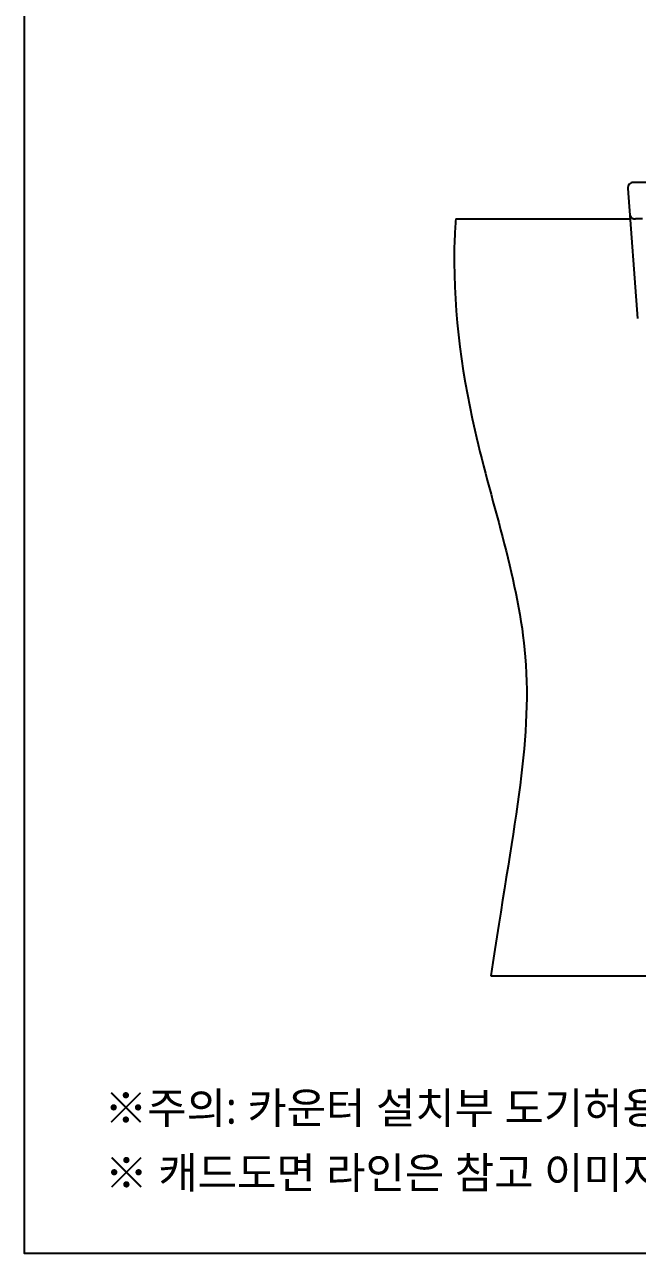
# Model space of a CAD drawing. Extents: x 0 to 3867, y -137 to 2100.
# Drawn here: x 0 to 587, y -137 to 1040 of the extents above; entities that cross this region are included whole.
import ezdxf

# ---------------------------------------------------------------- set-up
doc = ezdxf.new("R2010")
doc.units = 0
doc.header["$LTSCALE"] = 25
doc.header["$MEASUREMENT"] = 0
doc.linetypes.add('HIDDEN', pattern=[0.375, 0.25, -0.125])
doc.layers.get('0').update_dxf_attribs({"linetype": 'CONTINUOUS'})
for name, color, linetype in [('1', 1, 'CONTINUOUS'), ('2', 2, 'CONTINUOUS'), ('3', 3, 'CONTINUOUS'), ('SA-DOOR', 4, 'CONTINUOUS')]:
    doc.layers.add(name, color=color, linetype=linetype)
doc.styles.add('GHS', font='romans', dxfattribs={"bigfont": 'ghs'})

msp = doc.modelspace()

# ---------------------------------------------------------------- linework, layer by layer
at = {"layer": '1', "ltscale": 2}
for p, q in [((412.8, 853.4), (579.7, 853.4)), ((446.3, 128.4), (1516.4, 128.4))]:
    msp.add_line(p, q, dxfattribs=at)
msp.add_open_spline([(412.8, 853.4), (412.3, 847.1), (408.7, 779.7), (426.5, 637.2), (502.7, 424.9), (467.2, 266.9), (446.3, 128.4)], degree=3, knots=[121.477491, 121.477491, 121.477491, 121.477491, 134.790097, 262.823736, 417.289914, 593.572633, 593.572633, 593.572633, 593.572633], dxfattribs=at)
at = {"layer": '2', "color": 7, "linetype": 'HIDDEN', "ltscale": 2}
msp.add_line((610.5, 853.4), (584.8, 853.4), dxfattribs=at)
msp.add_arc((584.8, 858.9), 5.5, 184.2364, 270, dxfattribs=at)
at = {"layer": '3', "color": 7, "ltscale": 2}
for p, q in [((862.1, 888.4), (583, 888.4)), ((577.5, 882.5), (586.8, 758.1))]:
    msp.add_line(p, q, dxfattribs=at)
msp.add_arc((583, 882.9), 5.5, 90, 184.2364, dxfattribs=at)
at = {"layer": 'SA-DOOR', "color": 7}
msp.add_lwpolyline([(0, 2100), (3867, 2100), (3867, -137.4), (0, -137.4)], close=True, dxfattribs=at)

# ---------------------------------------------------------------- texts
at = {"insert": (77, -45.2), "char_height": 30, "width": 1933.731, "attachment_point": 1, "style": 'GHS'}
msp.add_mtext('{\\fNanumGothic|b0|i0|c129|p50;※ 캐드도면 라인은 참고 이미지이므로 실물과 비교 시 직선이 아닐 수 있습니다.}', dxfattribs=at)
at = {"layer": '3', "color": 1, "insert": (76.5, 16.9), "char_height": 30, "attachment_point": 1, "style": 'GHS'}
msp.add_mtext_dynamic_manual_height_columns('{\\fNanumGothic|b0|i0|c129|p50;※주의: 카운터 설치부 도기허용차는 ±5%이므로 반드시 실측 확인 후 시공하십시오.}', width=3042.401, gutter_width=13.5, heights=[0], dxfattribs=at)

doc.saveas('drawing.dxf')
